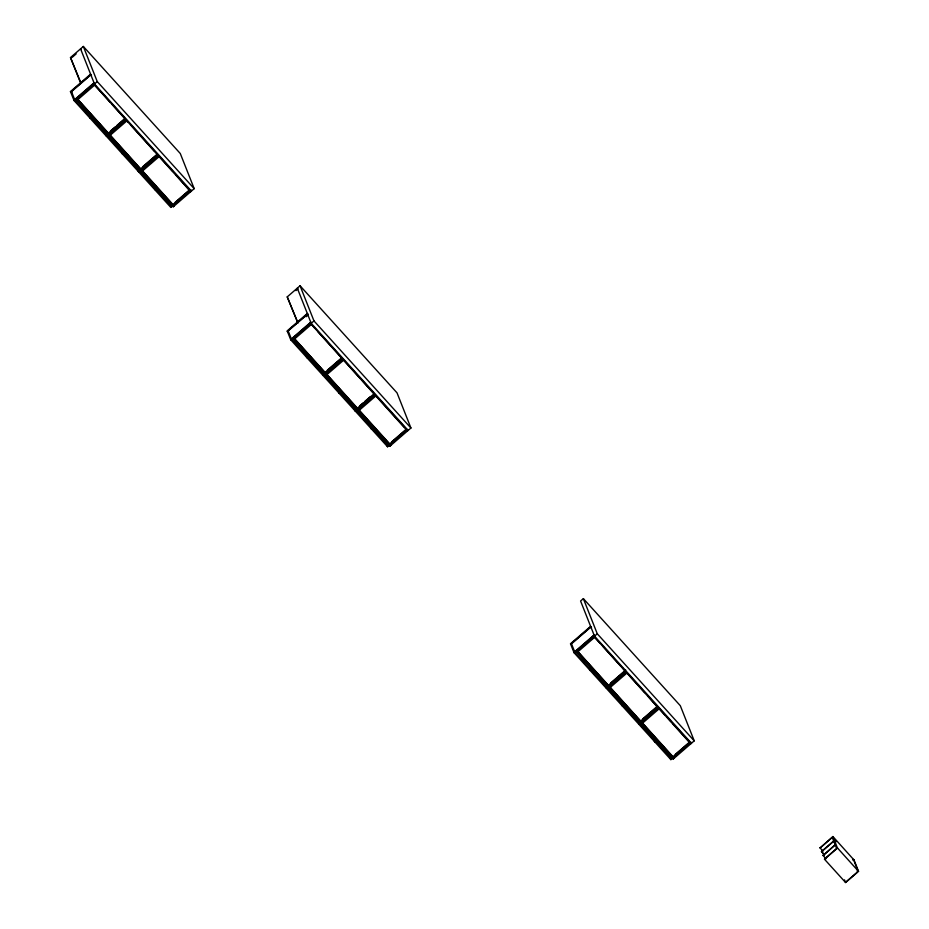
<?xml version="1.0" encoding="UTF-8"?>
<svg xmlns="http://www.w3.org/2000/svg" width="929" height="929" viewBox="0 0 929 929"><rect width="100%" height="100%" fill="white"/><g stroke="black" fill="none" stroke-linecap="round" stroke-linejoin="round"><path stroke-width="1.39" d="M80.521 82.855L70.499 57.552L83.331 46.45L180.284 153.517L194.196 188.657L173.247 206.784L75.934 98.799L173.247 206.784M72.137 57.377L76.166 53.894M90.798 117.588L90.067 118.227L74.041 100.529L70.453 91.553L90.589 74.146M70.639 92.029L90.775 74.622M70.72 92.134L71.452 91.506L74.773 99.902L171.575 206.679M71.463 91.634L90.868 74.854L91.495 75.551M74.622 99.612L94.026 82.832M74.041 100.529L94.119 83.064M91.425 86.327L94.653 83.529M76.306 99.717L97.255 81.601L83.331 46.45M77.664 99.786L94.386 85.317M90.937 117.739L90.206 118.378L106.22 136.064L125.438 119.609L125.067 118.691L108.356 133.149L108.716 134.066M110.621 130.873L114.929 127.145M117.089 125.276L124.637 118.749M107.09 135.588L106.359 136.226L122.373 153.912L123.104 153.273M109.355 134.775L126.065 120.305M109.982 135.471L126.704 121.014L126.332 120.085M139.269 171.122L138.537 171.749L122.523 154.063L123.255 153.436M142.938 166.558L156.943 154.435M157.384 154.377L140.674 168.834L141.034 169.763L157.756 155.294M141.661 170.46L158.383 156.002M159.022 156.699L142.3 171.157L141.928 170.239M155.422 188.97L154.69 189.597L138.676 171.911L139.257 170.982M155.561 189.121L154.829 189.748L170.855 207.446L171.586 206.807M175.256 202.243L189.261 190.131M172.887 205.855L190.073 190.991L189.702 190.062L172.98 204.531L173.351 205.448M287.235 296.885L297.884 322.886L287.235 296.885L300.067 285.784L397.02 392.851L410.932 428.002L389.983 446.117L292.67 338.133L389.983 446.117M295.921 290.626L297.93 288.884L297.303 288.187L311.215 323.327L408.168 430.394L407.796 429.465L407.065 430.104M287.363 331.374L307.499 313.956M287.444 331.479L307.604 314.188L308.231 314.896L306.071 316.754M291.358 338.957L310.762 322.166M307.522 356.933L306.791 357.56L290.777 339.875L310.855 322.409M293.03 339.05L313.979 320.935L300.067 285.784M311.11 324.662L294.4 339.12L294.028 338.202M307.662 357.084L306.93 357.723L322.955 375.409L323.687 374.77M327.345 370.207L341.361 358.095M323.826 374.933L323.095 375.56L339.108 393.246L339.84 392.619M326.079 374.108L342.801 359.651M326.718 374.805L343.428 360.347M355.981 410.328L355.261 411.094L339.248 393.408L339.979 392.77M359.662 405.903L362.902 403.105M365.051 401.235L370.45 396.578M372.157 428.304L371.426 428.943L355.412 411.245L374.48 394.639L374.12 393.722L357.398 408.179L357.77 409.097M358.397 409.794L375.119 395.336M359.024 410.49L375.746 396.033L375.386 395.115M388.31 446.152L387.579 446.779L371.565 429.093L372.297 428.455M391.98 441.589L405.996 429.465M575.957 650.985L673.281 758.97L694.23 740.843L680.307 705.703L583.366 598.636L580.59 601.028L594.514 636.179L691.455 743.235L691.095 742.317M590.612 626.332L570.476 643.751L574.064 652.727L590.089 670.413L590.821 669.774M570.661 644.215L590.798 626.808M570.743 644.32L571.474 643.692M571.486 643.82L590.89 627.04L591.529 627.737M574.645 651.798L594.049 635.018M574.064 652.727L594.142 635.25M576.328 651.903L597.277 633.787L583.366 598.636M584.643 644.714L586.733 642.914M589.869 640.197L593.004 637.491M594.409 637.503L577.687 651.972L577.327 651.043M590.96 669.937L590.229 670.564L606.242 688.25L625.461 671.795L625.101 670.877L608.379 685.335L608.739 686.264M610.643 683.059L625.74 670.006M607.113 687.774L606.382 688.412L622.407 706.098L623.138 705.459M609.378 686.961L626.1 672.491M610.005 687.657L626.727 673.2M639.291 723.308L638.56 723.946L622.546 706.249L623.278 705.622M642.961 718.744L656.977 706.632M657.418 706.563L640.696 721.02L641.056 721.949L657.778 707.492L647.699 695.844M641.695 722.646L658.406 708.188M642.322 723.343L659.044 708.885L658.673 707.956M639.28 723.18L638.699 724.097L654.724 741.783L655.456 741.156M671.609 758.993L670.877 759.632L654.864 741.946L655.595 741.307M675.278 754.429L689.295 742.317M689.724 742.248L673.014 756.717L673.374 757.634M574.737 652.042L671.69 759.098L690.096 743.177M832.999 836.797L820.063 847.98L832.907 836.553L854.076 860.068M824.487 854.982L821.468 851.521L833.673 840.966M821.561 851.754L833.766 841.209M835.252 844.972L823.048 855.528L835.159 844.728M824.441 859.035L837.377 847.852L858.547 871.367L845.611 882.55L824.534 859.279L837.47 848.084L832.907 836.553M852.717 859.999L853.449 859.371L857.827 870.427L857.095 871.065M845.518 882.318L857.374 872.052M836.17 841.732L832.268 837.424L836.646 848.479M819.97 847.747L822.943 851.15M821.468 851.521L824.383 854.75M822.955 855.284L825.974 858.744M81.206 49.539L80.568 48.842L94.479 83.993L191.432 191.049L190.979 189.888M307.952 314.176L307.313 313.479L287.177 330.898L290.777 339.875M97.255 81.601L194.196 188.657M313.979 320.935L410.932 428.002M597.277 633.787L694.23 740.843M70.499 57.552L80.091 80.881M94.015 84.4L93.388 83.703L190.7 191.688L175.79 174.698M94.352 84.771L109.866 101.9M111.805 104.048L128.295 122.245M131.198 125.45L154.469 151.148M159.312 156.502L172.887 171.493M314.966 328.39L310.123 323.037L407.436 431.021M317.869 331.607L342.429 358.733M344.055 360.51L359.558 377.638M362.473 380.855L404.161 426.887M600.204 643.379L593.41 635.889L690.723 743.874M603.107 646.596L620.56 665.861M622.5 668.009L625.403 671.214M628.318 674.431L644.796 692.628M659.335 708.688L665.152 715.109M667.092 717.258L670.97 721.543M672.91 723.679L689.388 741.876M77.641 99.229L173.618 205.228M294.365 338.574L390.343 444.561M577.664 651.415L672.677 756.345M70.453 91.553L72.392 93.701M173.978 206.145L76.666 98.16M390.714 445.479L293.401 337.506M576.932 652.053L671.946 756.972M853.983 859.836L858.547 871.367M844.542 879.856L845.611 882.55M673.641 757.414L674.013 758.331L576.688 650.346M672.91 758.041L673.281 758.97M669.925 757.228L670.877 759.632M653.911 739.542L654.864 741.946M653.772 739.391L654.724 741.783M621.594 703.857L622.546 706.249M589.137 668.009L590.089 670.413M571.393 643.588L574.796 652.088M388.299 446.013L291.451 339.19L288.106 330.736M386.638 444.387L387.579 446.779M370.613 426.69L371.565 429.093M370.474 426.539L371.426 428.943M354.321 408.69L355.412 411.245M338.295 391.004L339.248 393.408M305.838 355.168L306.791 357.56M137.585 169.357L138.537 171.749M121.432 151.508L122.523 154.063M341.802 358.025L325.08 372.494L325.452 373.412L342.162 358.954L341.802 358.025M406.437 429.407L389.715 443.865L390.075 444.782L406.797 430.324L406.437 429.407"/></g></svg>
